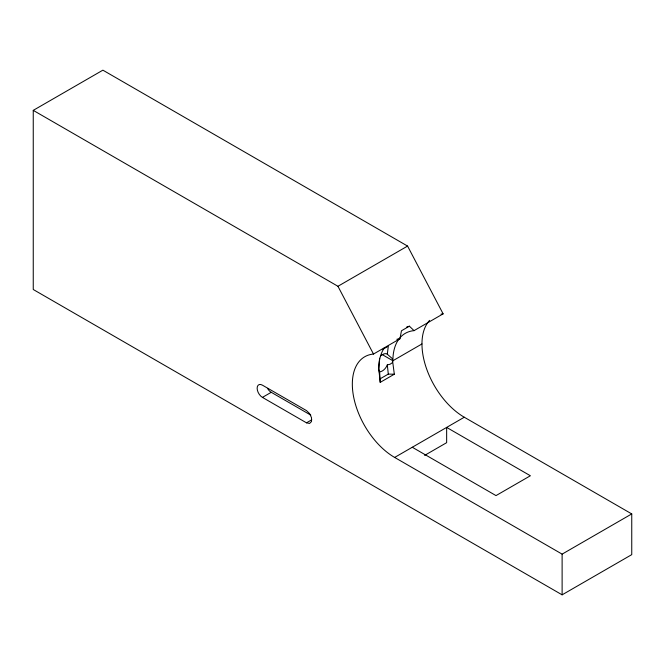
<?xml version="1.0" encoding="UTF-8"?>
<svg xmlns="http://www.w3.org/2000/svg" width="665" height="665" viewBox="0 0 665 665"><rect width="100%" height="100%" fill="white"/><g stroke="black" fill="none" stroke-linecap="round" stroke-linejoin="round"><path stroke-width="1" d="M380.488 355.975A9.917 4.929 -53.9 0 1 387.063 354.013L392.275 358.568L394.32 374.22L380.214 382.367L379.632 371.76L380.488 371.71A9.917 6.426 -67 0 0 387.063 365.526L387.313 364.869L390.039 364.262L392.275 362.782L392.882 360.746A59.833 34.547 60 0 1 414.037 330.646L443.123 313.855L407.579 246.075L102.884 70.166L33.25 110.365L33.25 289.499L562.116 594.834L631.75 554.635L631.75 513.92L464.278 417.229A59.833 34.547 60 0 1 426.747 369.275A59.833 34.547 60 0 1 429.615 320.355M379.582 358.227L378.776 368.884L380.214 382.367M379.632 371.76L379.432 372.641L378.776 368.884A59.833 34.547 60 0 1 384.445 347.728M387.313 354.262L388.302 346.174L383.015 349.225M631.75 513.92L562.116 554.128L394.644 457.437A59.833 34.547 60 0 1 353.772 397.628A59.833 34.547 60 0 1 373.489 354.054L399.931 338.793L401.469 330.771L409.399 326.191L414.037 330.646M33.25 110.365L337.945 286.282L407.579 246.075M262.426 397.387L306.499 422.832L309.607 423.455L311.528 421.51L311.528 417.736L309.607 413.58L306.499 410.613L262.426 385.168A7.481 4.314 60 0 0 257.139 388.227A7.481 4.314 60 0 0 262.426 397.387L271.237 392.3L310.813 415.143M421.967 343.946L392.882 360.746L382.092 354.52M380.372 378.676L388.302 374.096L394.32 374.22M306.499 422.832L311.785 419.773M394.644 457.437L464.278 417.229M424.611 455.4L446.647 442.674L446.647 427.412L530.387 475.758L496.007 495.6L412.267 447.254M406.697 327.022L409.399 326.191M337.945 286.282L373.489 354.054M387.313 364.869L388.302 374.096M562.116 554.128L562.116 594.834M396.822 339.283A59.833 34.547 60 0 1 399.931 338.793M441.036 314.138A59.833 34.547 60 0 1 443.123 313.855M271.237 392.3A7.481 4.314 60 0 1 267.496 388.352"/></g></svg>
